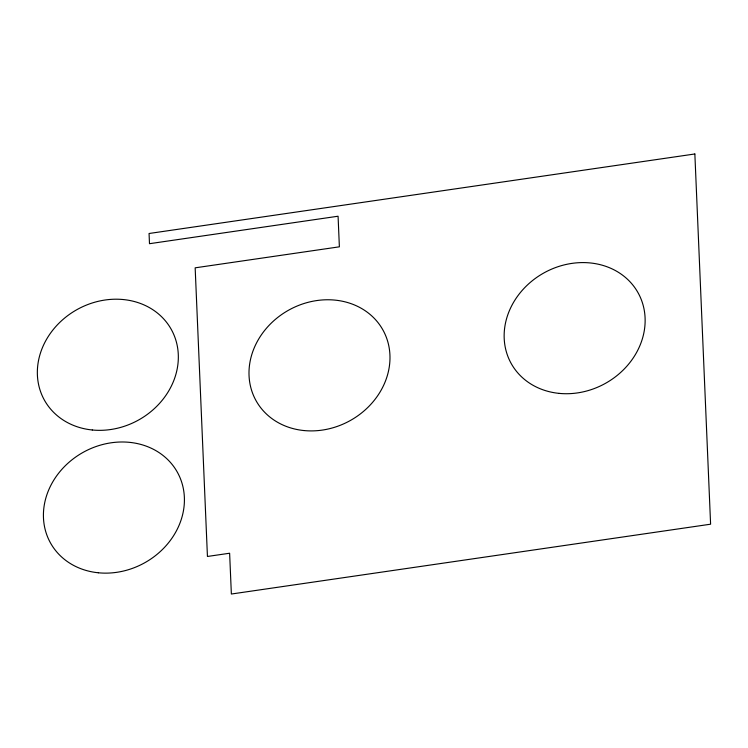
<?xml version="1.0" encoding="UTF-8"?>
<svg xmlns="http://www.w3.org/2000/svg" width="748" height="748" viewBox="0 0 748 748"><rect width="100%" height="100%" fill="white"/><g stroke="black" fill="none" stroke-linecap="round" stroke-linejoin="round"><path stroke-width="1.12" d="M694.855 153.976L149.058 233.498L149.488 243.698L338.077 216.219L339.377 246.821L195.163 267.831L207.439 556.465L229.627 553.23L231.366 594.024L710.6 524.198L694.855 153.976M559.065 393.373A72.621 63.206 -29.2 0 0 641.971 301.481A72.621 63.206 -29.2 0 0 522.88 289.626A72.621 63.206 -29.2 0 0 559.065 393.373M303.922 430.549A72.621 63.206 -29.2 0 0 386.819 338.657A72.621 63.206 -29.2 0 0 267.728 326.801A72.621 63.206 -29.2 0 0 303.922 430.549M98.343 572.781A72.621 63.206 -29.2 0 0 181.25 480.889A72.621 63.206 -29.2 0 0 62.159 469.024A72.621 63.206 -29.2 0 0 98.343 572.781M92.275 429.988A72.621 63.206 -29.2 0 0 175.172 338.096A72.621 63.206 -29.2 0 0 56.081 326.24A72.621 63.206 -29.2 0 0 92.275 429.988"/></g></svg>
